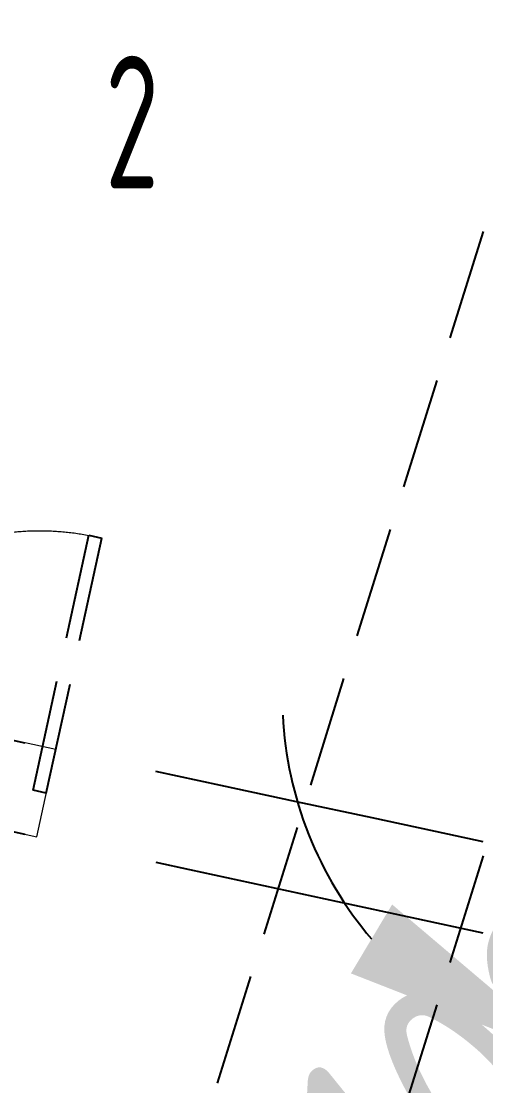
# Model space of a CAD drawing. Header units: inches. Extents: x 0 to 1813292486, y 0 to 3473589894.
# Drawn here: x 600484962 to 600486002, y 3473213273 to 3473215659 of the extents above; entities that cross this region are included whole.
import ezdxf

# ---------------------------------------------------------------- set-up
doc = ezdxf.new("R2010")
doc.units = ezdxf.units.IN
doc.header["$LTSCALE"] = 1000
doc.header["$MEASUREMENT"] = 0
doc.linetypes.add('AX-MALL-WALL-P02-QT$0$DASH', pattern=[0.35, 0.25, -0.1])
for name, color, linetype in [('A-Anno-Note', 241, 'Continuous'), ('AX-MALL-DIM-P02$0$A-Anno-Dims', 3, 'Continuous'), ('AX-MALL-P02-200$0$A-Anno-Note', 241, 'Continuous'), ('AX-MALL-WALL-P02$0$A-Anno-Note', 241, 'Continuous'), ('AX-MALL-WALL-P02-QT$0$A-Detl-Patt', 8, 'Continuous'), ('AX-MALL-WALL-P02-QT$0$A-Detl-Thin', 131, 'Continuous'), ('AX-MALL-WORD-P02$0$A-Spac-Iden', 231, 'Continuous')]:
    doc.layers.add(name, color=color, linetype=linetype)
doc.layers.add('AX-MALL-WALL-P02-QT$0$M-AUX-TO-ARCH', color=1, linetype='Continuous', plot=False)
doc.styles.add('AX-MALL-DIM-P02$0$_TCH_DIM_T3', font='gbenor.shx')
doc.styles.add('AX-MALL-WORD-P02$0$_TCH_SPACE', font='gbenor.shx', dxfattribs={"bigfont": 'gbcbig.shx'})
doc.dimstyles.new('AX-MALL-DIM-P02$0$_TCH_ARROW&&180', dxfattribs={"dimtxt": 535.5, "dimasz": 540, "dimexe": 450, "dimexo": 450, "dimgap": 137.25, "dimtad": 1, "dimdec": 0, "dimzin": 0, "dimdsep": 46, "dimtxsty": 'AX-MALL-DIM-P02$0$_TCH_DIM_T3', "dimcen": 0.09, "dimclrt": 7, "dimaunit": 1, "dimadec": 3, "dimazin": 2, "dimtfac": 1, "dimtdec": 0, "dimtix": 1, "dimtmove": 2, "dimatfit": 3, "dimfxl": 500, "dimtolj": 1, "dimtzin": 0, "dimarcsym": 0})

# ---------------------------------------------------------------- blocks, each defined once
blk = doc.blocks.new('AX-MALL-WORD-P02')
at = {"layer": 'AX-MALL-WORD-P02$0$A-Spac-Iden', "style": 'AX-MALL-WORD-P02$0$_TCH_SPACE', "width": 0.7}
blk.add_text('2', height=297.5, rotation=339.5681613091017, dxfattribs=at).set_placement((600295486.8950948, 3473107965.34045))
blk = doc.blocks.new('AX-MALL-WALL-P02-QT$0$tj')
at = {"layer": 'AX-MALL-WALL-P02-QT$0$A-Detl-Patt'}
h = blk.add_hatch(dxfattribs=at)
h.set_pattern_fill('STEEL', color=256, scale=100.0000000000001, angle=50.43183869082386)
h.set_pattern_definition([(75.00000000004839, (-14278.19445574284, 156289.8254051208), (-153.3407249234246, 41.08752340989569), []), (75.00000000004839, (-14317.88195610046, 156358.5661673546), (-153.3407249234246, 41.08752340989569), [])])
edge = h.paths.add_edge_path()
edge.add_line((88101.273016572, 47666.64152574539), (87883.93542659283, 47459.84604215622))
edge.add_line((87883.93542659283, 47459.84604215622), (91571.54751467705, 43584.64122533798))
edge.add_arc((262949.389629302, 558937.705083496), 543101.4133620498, 251.6057364187558, 260.0288666978238)
edge.add_arc((172180.8466627672, -2862.146247219684), 27099.9982179492, 64.7128659603706, 96.9316049602786, ccw=False)
edge.add_arc((262948.9730309481, 558936.3205539446), 543099.9677998082, 261.6155114784545, 271.7251478115656)
edge.add_line((279298.9759148359, 16082.51663446426), (279298.9759315252, 16382.65274763107))
edge.add_arc((262948.9742454757, 558936.3204835369), 542799.9676941936, 261.62020364125146, 271.7261014454634, ccw=False)
edge.add_arc((172180.8456921196, -2862.14609140989), 27400.00151046549, 64.80631838577902, 96.83815911678944)
edge.add_arc((262949.394896181, 558937.7037490648), 542801.4137571028, 251.6136389015772, 260.02417327084333, ccw=False)
edge.add_line((91737.26096642017, 43845.69257831573), (88101.273016572, 47666.64152574539))
blk.add_lwpolyline([(88103.03003954887, 47737.33037519455), (87813.24658572674, 47461.60306501389), (91543.92713344097, 43541.13421487808, 0.03677856867194786), (168908.9495433569, 23989.2463850975, -0.1416543586965341), (183742.0972260237, 21592.70785188675, 0.04416604653312874), (279348.9759123325, 16034.00206041336), (279348.9759345055, 16434.18465709686, -0.04414427716130016), (183859.0483468771, 21979.79425859451, 0.1405450684183163), (168919.8474783897, 24393.46752309799, -0.03670519880877311), (91764.87840116024, 43889.20268630981), (88103.03007543087, 47737.33033752441)], format="xyb", dxfattribs=at)
blk.add_lwpolyline([(88101.273016572, 47666.64152574539), (87883.93542659283, 47459.84604215622), (91571.54751467705, 43584.64122533798, 0.0367693963449814), (168910.2986617088, 24039.77597379684, -0.1415142461245126), (183756.7420067787, 21641.08926153183, 0.04414024362697595), (279298.9759148359, 16082.51663446426), (279298.9759315252, 16382.65274763107, -0.04412389944666065), (183844.4648458958, 21931.40288829803, 0.1406825130026793), (168918.4574091434, 24342.94360637665, -0.03671436212623864), (91737.26096642017, 43845.69257831573)], format="xyb", close=True, dxfattribs=at)
blk = doc.blocks.new('AX-MALL-WALL-P02-QT$0$1')
at = {"layer": 'AX-MALL-WALL-P02-QT$0$A-Detl-Patt', "linetype": 'AX-MALL-WALL-P02-QT$0$DASH', "extrusion": (0, 0, -1)}
for p, q in [((108521.714856267, -109072.1955194473), (108772.1514668465, -108543.5117721558)), ((108799.2634540796, -108556.3546748161), (108772.1514668465, -108543.5117721558)), ((108548.8268431425, -109085.0384221077), (108799.2634540796, -108556.3546748161)), ((109579.0823497772, -109573.0687398911), (109829.5189602375, -109044.3849935532)), ((109829.5189602375, -109044.3849935532), (109856.6309474707, -109057.2278962135)), ((108521.714856267, -109072.1955194473), (108548.8268431425, -109085.0384221077)), ((109606.1943365335, -109585.9116430283), (109856.6309474707, -109057.2278962135)), ((109606.1943365335, -109585.9116430283), (109579.0823497772, -109573.0687398911))]:
    blk.add_line(p, q, dxfattribs=at)
at = {"layer": 'AX-MALL-WALL-P02-QT$0$A-Detl-Patt', "linetype": 'AX-MALL-WALL-P02-QT$0$DASH', "lineweight": 13, "extrusion": (0, 0, -1)}
blk.add_lwpolyline([(-108799.1811138391, -108556.5284986496, 0.4067224467930122), (-109063.9545964003, -109329.0535812378, 0.4067224466732205), (-109829.4366202354, -109044.5588169098)], format="xyb", dxfattribs=at)
at = {"layer": 'AX-MALL-WALL-P02-QT$0$A-Detl-Patt', "linetype": 'AX-MALL-WALL-P02-QT$0$DASH', "lineweight": 13}
blk.add_lwpolyline([(108478.905179143, -109162.5688095093), (109563.3846606016, -109676.2849311829), (109649.0040137768, -109495.538351059), (108564.524532795, -108981.8222289085)], close=True, dxfattribs=at)
blk = doc.blocks.new('AX-MALL-WALL-P02-QT')
at = {"layer": 'AX-MALL-WALL-P02-QT$0$A-Detl-Patt', "linetype": 'AX-MALL-WALL-P02-QT$0$DASH'}
for p, q in [((600289664.6127148, 3473099080.721017), (600299924.2835264, 3473112324.638257)), ((600289175.8827522, 3473097768.797612), (600299435.5535638, 3473111012.714852))]:
    blk.add_line(p, q, dxfattribs=at)
at = {"layer": 'AX-MALL-WALL-P02-QT$0$A-Detl-Thin', "linetype": 'AX-MALL-WALL-P02-QT$0$DASH', "ltscale": 3}
for points in [[(600292489.315165, 3473108408.11935, 0.002577601292211213), (600297165.7945905, 3473105409.649937, 0.001906403408530324)], [(600292417.7935736, 3473108216.1302, 0.002521113289999774), (600296993.3978528, 3473105282.143038, 0.002521113289999774)]]:
    blk.add_lwpolyline(points, format="xyb", dxfattribs=at)
at = {"layer": 'AX-MALL-WALL-P02-QT$0$A-Detl-Thin', "rotation": 339.5681613091762}
blk.add_blockref('AX-MALL-WALL-P02-QT$0$tj', (600144118.6961328, 3473128496.287411), dxfattribs=at)
at = {"layer": 'AX-MALL-WALL-P02-QT$0$M-AUX-TO-ARCH', "rotation": 352.623348299164}
blk.add_blockref('AX-MALL-WALL-P02-QT$0$1', (600200261.2640932, 3473229492.560426), dxfattribs=at)
blk = doc.blocks.new('AX-MALL-WALL-P02')
at = {"layer": 'AX-MALL-WALL-P02$0$A-Anno-Note'}
blk.add_blockref('AX-MALL-WORD-P02', (0, 0), dxfattribs=at)
blk.add_blockref('AX-MALL-WALL-P02-QT', (0, 0), dxfattribs=at)
blk = doc.blocks.new('*D1042')
at = {"layer": 'AX-MALL-DIM-P02$0$A-Anno-Dims', "color": 0, "lineweight": -2, "transparency": 16777216}
for p, q in [((600296950.4369918, 3473106205.332329), (600296613.0852588, 3473106331.005747)), ((600295845.2970604, 3473105834.982929), (600296038.8021449, 3473106138.554637))]:
    blk.add_line(p, q, dxfattribs=at)
for start, end in [(17.09235243519005, 54.61654342396287), (162.4370437559853, 199.9612347447581), (237.485425733531, 339.5681614464172)]:
    blk.add_arc((600296248.1367503, 3473106466.959775), 839.4494976997375, start, end, dxfattribs=at)
at = {"layer": 'AX-MALL-DIM-P02$0$A-Anno-Dims', "color": 0, "transparency": 16777216}
for points in [[(600297140.4714401, 3473106711.062228), (600296960.5478705, 3473106716.307138), (600297034.7749252, 3473106173.913974)], [(600295529.3339976, 3473106236.685342), (600295388.9023623, 3473106124.084472), (600295796.9207892, 3473105759.090002)]]:
    blk.add_solid(points, dxfattribs=at)
at = {"layer": 'AX-MALL-DIM-P02$0$A-Anno-Dims', "color": 7, "transparency": 16777216, "insert": (600296386.1822494, 3473106055.025549), "char_height": 535.5, "attachment_point": 5, "rotation": 18.52679356899557, "style": 'AX-MALL-DIM-P02$0$_TCH_DIM_T3'}
blk.add_mtext('\\A1;102°4\'58"', dxfattribs=at)
blk = doc.blocks.new('AX-MALL-DIM-P02')
at = {"layer": 'AX-MALL-DIM-P02$0$A-Anno-Dims'}
dim = blk.add_angular_dim_3p(base=(600296270.3014389, 3473105627.802944), center=(600296248.1367503, 3473106466.959775), p1=(600295603.4157048, 3473105455.518293), p2=(600297372.1266584, 3473106048.240556), dimstyle='AX-MALL-DIM-P02$0$_TCH_ARROW&&180', override={"dimgap": 0}, dxfattribs=at)
dim.commit()
dim.dimension.update_dxf_attribs({"geometry": '*D1042', "text_midpoint": (600296386.1822494, 3473106055.025549), "dimtype": 133, "text_rotation": 18.52679356899557})
blk = doc.blocks.new('AX-MALL-P02-200')
at = {"layer": 'AX-MALL-P02-200$0$A-Anno-Note'}
blk.add_blockref('AX-MALL-WALL-P02', (0, 0), dxfattribs=at)
blk.add_blockref('AX-MALL-DIM-P02', (0, 0), dxfattribs=at)

msp = doc.modelspace()

# ---------------------------------------------------------------- block references
at = {"layer": 'A-Anno-Note', "rotation": 20.43183869077545}
msp.add_blockref('AX-MALL-P02-200', (1250392458.527329, 9048125.682563305), dxfattribs=at)

doc.saveas('drawing.dxf')
